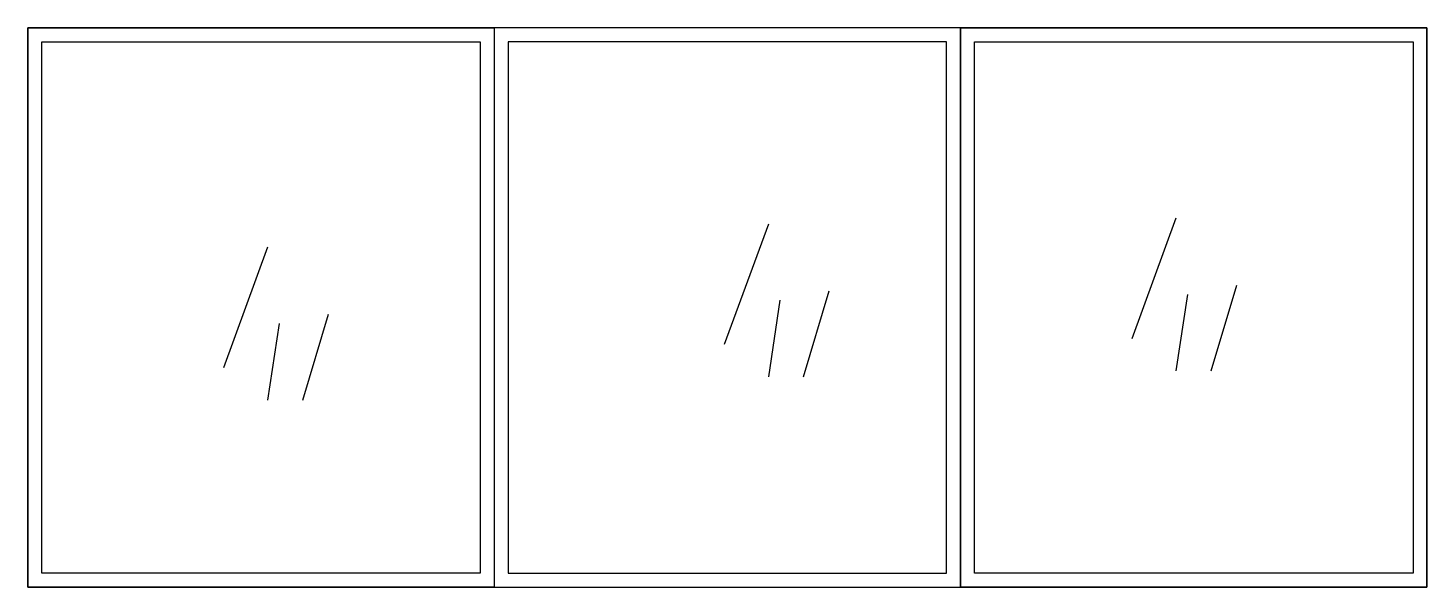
# Model space of a CAD drawing. Extents: x 1680110 to 2520911, y 137232 to 777463.
# Drawn here: x 2418614 to 2424614, y 158504 to 160904 of the extents above; entities that cross this region are included whole.
import ezdxf

# ---------------------------------------------------------------- set-up
doc = ezdxf.new("R2010")
doc.units = 0
doc.header["$LTSCALE"] = 1000
doc.header["$MEASUREMENT"] = 0
doc.layers.add('WINDOW', color=4, linetype='Continuous')
doc.layers.add('窗', color=2, linetype='Continuous')

# ---------------------------------------------------------------- blocks, each defined once
blk = doc.blocks.new('FAS1')
at = {"color": 4}
for p, q in [((1946032.6, 319920.1), (1946032.6, 318720.1)), ((1947032.6, 319920.1), (1947032.6, 318720.1))]:
    blk.add_line(p, q, dxfattribs=at)
for points in [[(1945032.6, 319920.1), (1946032.6, 319920.1), (1946032.6, 318720.1), (1945032.6, 318720.1)], [(1946032.6, 318720.1), (1947032.6, 318720.1), (1947032.6, 319920.1), (1946032.6, 319920.1)], [(1947032.6, 319920.1), (1948032.6, 319920.1), (1948032.6, 318720.1), (1947032.6, 318720.1)], [(1945062.6, 319890.1), (1946002.6, 319890.1), (1946002.6, 318750.1), (1945062.6, 318750.1)], [(1946062.6, 318750.1), (1947002.6, 318750.1), (1947002.6, 319890.1), (1946062.6, 319890.1)], [(1947062.6, 319890.1), (1948002.6, 319890.1), (1948002.6, 318750.1), (1947062.6, 318750.1)]]:
    blk.add_lwpolyline(points, close=True, dxfattribs=at)
at = {"layer": 'WINDOW', "color": 0}
for p, q in [((1947400.3, 319253.6, 0), (1947494.9, 319512.4, 0)), ((1946526.3, 319241.1, 0), (1946621, 319500, 0)), ((1945452.7, 319191.2, 0), (1945547.3, 319450.1, 0)), ((1946695.7, 319171.4, 0), (1946750.5, 319355.6, 0)), ((1947569.7, 319183.9, 0), (1947624.5, 319368.1, 0)), ((1946621, 319171.4, 0), (1946645.9, 319335.7, 0)), ((1947494.9, 319183.9, 0), (1947519.8, 319348.1, 0)), ((1945622.1, 319121.5, 0), (1945676.9, 319305.7, 0)), ((1945547.3, 319121.5, 0), (1945572.2, 319285.8, 0))]:
    blk.add_line(p, q, dxfattribs=at)
at = {"layer": '窗', "color": 4}
blk.add_lwpolyline([(1948032.6, 319920.1), (1945032.6, 319920.1), (1945032.6, 318720.1), (1948032.6, 318720.1)], close=True, dxfattribs=at)

msp = doc.modelspace()

# ---------------------------------------------------------------- block references
at = {"xscale": 2, "yscale": 2, "zscale": 2}
msp.add_blockref('FAS1', (-1471451.7, -478936.7, 0), dxfattribs=at)

doc.saveas('drawing.dxf')
